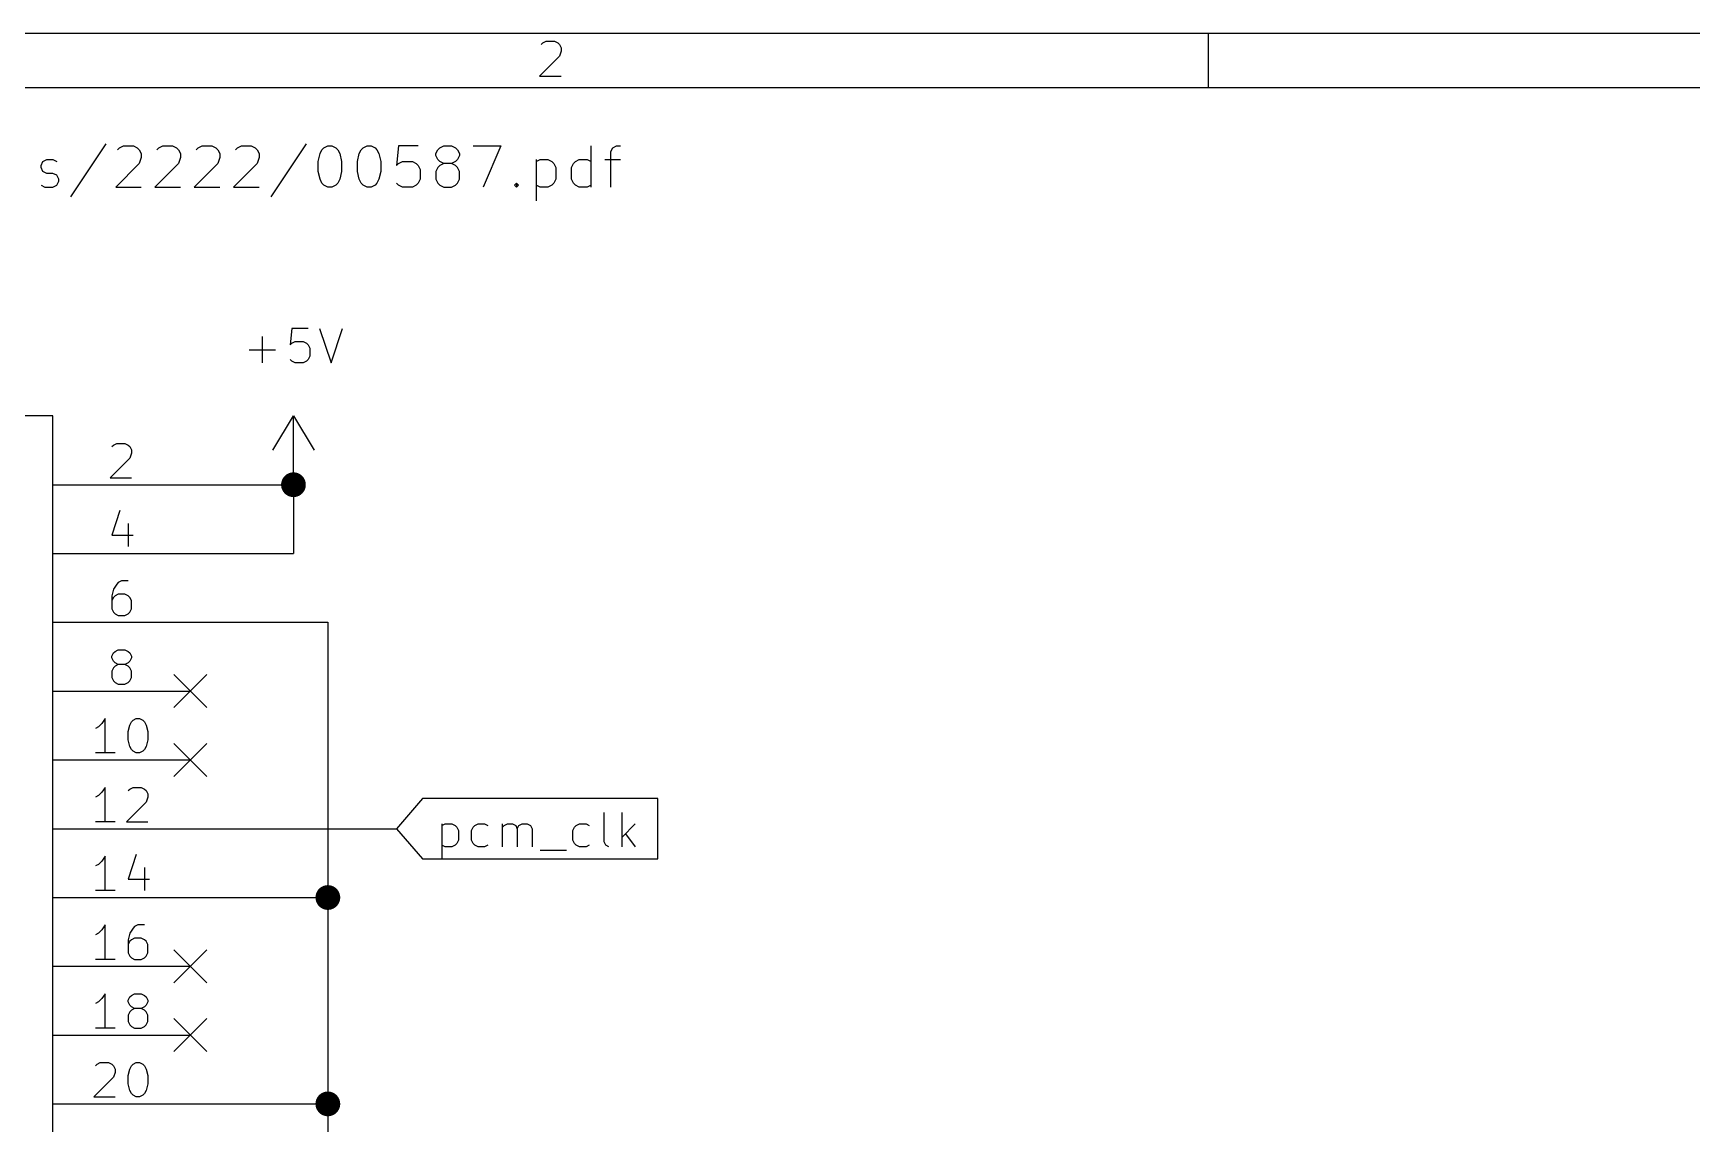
# Model space of a CAD drawing. Extents: x 0.4 to 11.3, y -7.9 to -0.4.
# Drawn here: x 2.621 to 5.034, y -1.979 to -0.394 of the extents above; entities that cross this region are included whole.
import ezdxf

# ---------------------------------------------------------------- set-up
doc = ezdxf.new("R2010")
doc.units = 0
doc.header["$MEASUREMENT"] = 0
for name, color, linetype in [('BLUE2', 5, 'CONTINUOUS'), ('CYAN2', 4, 'CONTINUOUS'), ('GREEN3', 91, 'CONTINUOUS'), ('MAGENTA2', 6, 'CONTINUOUS'), ('RED2', 1, 'CONTINUOUS'), ('RED3', 11, 'CONTINUOUS')]:
    doc.layers.add(name, color=color, linetype=linetype)

msp = doc.modelspace()

# ---------------------------------------------------------------- linework, layer by layer
at = {"layer": 'BLUE2', "linetype": 'CONTINUOUS'}
for p, q in [((2.826, -1.326), (2.874, -1.374)), ((2.874, -1.326), (2.826, -1.374)), ((2.826, -1.426), (2.874, -1.474)), ((2.874, -1.426), (2.826, -1.474)), ((2.826, -1.726), (2.874, -1.774)), ((2.874, -1.726), (2.826, -1.774)), ((2.826, -1.826), (2.874, -1.874)), ((2.874, -1.826), (2.826, -1.874))]:
    msp.add_line(p, q, dxfattribs=at)
at = {"layer": 'CYAN2', "linetype": 'CONTINUOUS'}
for p, q in [((2.9548, -0.8728), (2.9548, -0.8347)), ((2.9548, -0.8728), (2.9548, -0.8347)), ((2.9976, -0.8228), (2.9952, -0.8466)), ((2.9976, -0.8228), (2.9952, -0.8466)), ((2.9952, -0.8466), (2.9976, -0.8442)), ((2.9952, -0.8466), (2.9976, -0.8442)), ((3.0214, -0.8228), (2.9976, -0.8228)), ((3.0214, -0.8228), (2.9976, -0.8228)), ((2.9976, -0.8442), (3.0024, -0.8419)), ((2.9976, -0.8442), (3.0024, -0.8419)), ((3.0024, -0.8419), (3.0143, -0.8419)), ((3.0024, -0.8419), (3.0143, -0.8419)), ((3.0143, -0.8419), (3.019, -0.8442)), ((3.0143, -0.8419), (3.019, -0.8442)), ((3.019, -0.8442), (3.0214, -0.8466)), ((3.019, -0.8442), (3.0214, -0.8466)), ((3.0381, -0.8228), (3.0548, -0.8728)), ((3.0381, -0.8228), (3.0548, -0.8728)), ((3.0548, -0.8728), (3.0714, -0.8228)), ((3.0548, -0.8728), (3.0714, -0.8228)), ((2.9357, -0.8538), (2.9738, -0.8538)), ((2.9357, -0.8538), (2.9738, -0.8538)), ((2.9976, -0.8704), (2.9952, -0.868)), ((2.9976, -0.8704), (2.9952, -0.868)), ((3.0214, -0.868), (3.019, -0.8704)), ((3.0214, -0.868), (3.019, -0.8704)), ((3.0214, -0.8466), (3.0238, -0.8514)), ((3.0214, -0.8466), (3.0238, -0.8514)), ((3.0238, -0.8633), (3.0214, -0.868)), ((3.0238, -0.8633), (3.0214, -0.868)), ((3.0238, -0.8514), (3.0238, -0.8633)), ((3.0238, -0.8514), (3.0238, -0.8633)), ((3.0024, -0.8728), (2.9976, -0.8704)), ((3.0024, -0.8728), (2.9976, -0.8704)), ((3.0143, -0.8728), (3.0024, -0.8728)), ((3.0143, -0.8728), (3.0024, -0.8728)), ((3.019, -0.8704), (3.0143, -0.8728)), ((3.019, -0.8704), (3.0143, -0.8728))]:
    msp.add_line(p, q, dxfattribs=at)
at = {"layer": 'GREEN3', "linetype": 'CONTINUOUS'}
for p, q in [((2.85, -1.05), (3, -1.05)), ((3, -1.05), (3, -1.15)), ((2.85, -1.15), (3, -1.15)), ((2.85, -1.25), (3.05, -1.25)), ((3.05, -1.25), (3.05, -1.65)), ((2.85, -1.55), (3.15, -1.55)), ((2.85, -1.65), (3.05, -1.65)), ((3.05, -1.65), (3.05, -1.95)), ((2.85, -1.95), (3.05, -1.95)), ((3.05, -1.95), (3.05, -2.45))]:
    msp.add_line(p, q, dxfattribs=at)
at = {"layer": 'GREEN3', "const_width": 0.018}
for points in [[(2.991, -1.05, 1), (3.009, -1.05, 1)], [(3.041, -1.65, 1), (3.059, -1.65, 1)], [(3.041, -1.95, 1), (3.059, -1.95, 1)]]:
    msp.add_lwpolyline(points, format="xyb", close=True, dxfattribs=at)
at = {"layer": 'MAGENTA2', "linetype": 'CONTINUOUS'}
for p, q in [((2.7272, -0.5545), (2.6757, -0.6316)), ((2.7272, -0.5545), (2.6757, -0.6316)), ((3.0186, -0.5545), (2.9672, -0.6316)), ((3.0186, -0.5545), (2.9672, -0.6316)), ((2.6357, -0.5802), (2.6415, -0.5774)), ((2.6357, -0.5802), (2.6415, -0.5774)), ((2.6415, -0.5774), (2.65, -0.5774)), ((2.6415, -0.5774), (2.65, -0.5774)), ((2.65, -0.5774), (2.6557, -0.5802)), ((2.65, -0.5774), (2.6557, -0.5802)), ((2.7443, -0.5631), (2.7472, -0.5602)), ((2.7443, -0.5631), (2.7472, -0.5602)), ((2.7472, -0.5602), (2.7529, -0.5574)), ((2.7472, -0.5602), (2.7529, -0.5574)), ((2.7529, -0.5574), (2.7672, -0.5574)), ((2.7529, -0.5574), (2.7672, -0.5574)), ((2.7672, -0.5574), (2.7729, -0.5602)), ((2.7672, -0.5574), (2.7729, -0.5602)), ((2.7729, -0.5602), (2.7757, -0.5631)), ((2.7729, -0.5602), (2.7757, -0.5631)), ((2.7757, -0.5631), (2.7786, -0.5688)), ((2.7757, -0.5631), (2.7786, -0.5688)), ((2.7786, -0.5745), (2.7757, -0.5831)), ((2.7786, -0.5745), (2.7757, -0.5831)), ((2.7786, -0.5688), (2.7786, -0.5745)), ((2.7786, -0.5688), (2.7786, -0.5745)), ((2.8014, -0.5631), (2.8043, -0.5602)), ((2.8014, -0.5631), (2.8043, -0.5602)), ((2.8043, -0.5602), (2.81, -0.5574)), ((2.8043, -0.5602), (2.81, -0.5574)), ((2.81, -0.5574), (2.8243, -0.5574)), ((2.81, -0.5574), (2.8243, -0.5574)), ((2.8243, -0.5574), (2.83, -0.5602)), ((2.8243, -0.5574), (2.83, -0.5602)), ((2.83, -0.5602), (2.8329, -0.5631)), ((2.83, -0.5602), (2.8329, -0.5631)), ((2.8329, -0.5631), (2.8357, -0.5688)), ((2.8329, -0.5631), (2.8357, -0.5688)), ((2.8357, -0.5745), (2.8329, -0.5831)), ((2.8357, -0.5745), (2.8329, -0.5831)), ((2.8357, -0.5688), (2.8357, -0.5745)), ((2.8357, -0.5688), (2.8357, -0.5745)), ((2.8586, -0.5631), (2.8614, -0.5602)), ((2.8586, -0.5631), (2.8614, -0.5602)), ((2.8614, -0.5602), (2.8672, -0.5574)), ((2.8614, -0.5602), (2.8672, -0.5574)), ((2.8672, -0.5574), (2.8814, -0.5574)), ((2.8672, -0.5574), (2.8814, -0.5574)), ((2.8814, -0.5574), (2.8872, -0.5602)), ((2.8814, -0.5574), (2.8872, -0.5602)), ((2.8872, -0.5602), (2.89, -0.5631)), ((2.8872, -0.5602), (2.89, -0.5631)), ((2.89, -0.5631), (2.8929, -0.5688)), ((2.89, -0.5631), (2.8929, -0.5688)), ((2.8929, -0.5745), (2.89, -0.5831)), ((2.8929, -0.5745), (2.89, -0.5831)), ((2.8929, -0.5688), (2.8929, -0.5745)), ((2.8929, -0.5688), (2.8929, -0.5745)), ((2.9157, -0.5631), (2.9186, -0.5602)), ((2.9157, -0.5631), (2.9186, -0.5602)), ((2.9186, -0.5602), (2.9243, -0.5574)), ((2.9186, -0.5602), (2.9243, -0.5574)), ((2.9243, -0.5574), (2.9386, -0.5574)), ((2.9243, -0.5574), (2.9386, -0.5574)), ((2.9386, -0.5574), (2.9443, -0.5602)), ((2.9386, -0.5574), (2.9443, -0.5602)), ((2.9443, -0.5602), (2.9472, -0.5631)), ((2.9443, -0.5602), (2.9472, -0.5631)), ((2.9472, -0.5631), (2.95, -0.5688)), ((2.9472, -0.5631), (2.95, -0.5688)), ((2.95, -0.5745), (2.9472, -0.5831)), ((2.95, -0.5745), (2.9472, -0.5831)), ((2.95, -0.5688), (2.95, -0.5745)), ((2.95, -0.5688), (2.95, -0.5745)), ((3.0357, -0.5802), (3.0386, -0.5688)), ((3.0357, -0.5802), (3.0386, -0.5688)), ((3.0386, -0.5688), (3.0414, -0.5631)), ((3.0386, -0.5688), (3.0414, -0.5631)), ((3.0414, -0.5631), (3.0443, -0.5602)), ((3.0414, -0.5631), (3.0443, -0.5602)), ((3.0443, -0.5602), (3.05, -0.5574)), ((3.0443, -0.5602), (3.05, -0.5574)), ((3.05, -0.5574), (3.0557, -0.5574)), ((3.05, -0.5574), (3.0557, -0.5574)), ((3.0557, -0.5574), (3.0614, -0.5602)), ((3.0557, -0.5574), (3.0614, -0.5602)), ((3.0614, -0.5602), (3.0643, -0.5631)), ((3.0614, -0.5602), (3.0643, -0.5631)), ((3.0643, -0.5631), (3.0672, -0.5688)), ((3.0643, -0.5631), (3.0672, -0.5688)), ((3.0672, -0.5688), (3.07, -0.5802)), ((3.0672, -0.5688), (3.07, -0.5802)), ((3.0929, -0.5802), (3.0957, -0.5688)), ((3.0929, -0.5802), (3.0957, -0.5688)), ((3.0957, -0.5688), (3.0986, -0.5631)), ((3.0957, -0.5688), (3.0986, -0.5631)), ((3.0986, -0.5631), (3.1014, -0.5602)), ((3.0986, -0.5631), (3.1014, -0.5602)), ((3.1014, -0.5602), (3.1072, -0.5574)), ((3.1014, -0.5602), (3.1072, -0.5574)), ((3.1072, -0.5574), (3.1129, -0.5574)), ((3.1072, -0.5574), (3.1129, -0.5574)), ((3.1129, -0.5574), (3.1186, -0.5602)), ((3.1129, -0.5574), (3.1186, -0.5602)), ((3.1186, -0.5602), (3.1214, -0.5631)), ((3.1186, -0.5602), (3.1214, -0.5631)), ((3.1214, -0.5631), (3.1243, -0.5688)), ((3.1214, -0.5631), (3.1243, -0.5688)), ((3.1243, -0.5688), (3.1272, -0.5802)), ((3.1243, -0.5688), (3.1272, -0.5802)), ((3.1529, -0.5574), (3.15, -0.5859)), ((3.1529, -0.5574), (3.15, -0.5859)), ((3.1814, -0.5574), (3.1529, -0.5574)), ((3.1814, -0.5574), (3.1529, -0.5574)), ((3.2072, -0.5688), (3.21, -0.5631)), ((3.2072, -0.5688), (3.21, -0.5631)), ((3.2072, -0.5716), (3.2072, -0.5688)), ((3.2072, -0.5716), (3.2072, -0.5688)), ((3.21, -0.5774), (3.2072, -0.5716)), ((3.21, -0.5774), (3.2072, -0.5716)), ((3.21, -0.5631), (3.2129, -0.5602)), ((3.21, -0.5631), (3.2129, -0.5602)), ((3.2129, -0.5802), (3.21, -0.5774)), ((3.2129, -0.5802), (3.21, -0.5774)), ((3.2129, -0.5602), (3.2186, -0.5574)), ((3.2129, -0.5602), (3.2186, -0.5574)), ((3.2186, -0.5574), (3.23, -0.5574)), ((3.2186, -0.5574), (3.23, -0.5574)), ((3.23, -0.5574), (3.2357, -0.5602)), ((3.23, -0.5574), (3.2357, -0.5602)), ((3.2357, -0.5602), (3.2386, -0.5631)), ((3.2357, -0.5602), (3.2386, -0.5631)), ((3.2386, -0.5774), (3.2357, -0.5802)), ((3.2386, -0.5774), (3.2357, -0.5802)), ((3.2386, -0.5631), (3.2414, -0.5688)), ((3.2386, -0.5631), (3.2414, -0.5688)), ((3.2414, -0.5716), (3.2386, -0.5774)), ((3.2414, -0.5716), (3.2386, -0.5774)), ((3.2414, -0.5688), (3.2414, -0.5716)), ((3.2414, -0.5688), (3.2414, -0.5716)), ((3.2614, -0.5574), (3.3014, -0.5574)), ((3.2614, -0.5574), (3.3014, -0.5574)), ((3.3014, -0.5574), (3.2757, -0.6174)), ((3.3014, -0.5574), (3.2757, -0.6174)), ((3.3529, -0.5774), (3.3529, -0.6374)), ((3.3529, -0.5802), (3.3586, -0.5774)), ((3.3529, -0.5774), (3.3529, -0.6374)), ((3.3529, -0.5802), (3.3586, -0.5774)), ((3.3586, -0.5774), (3.37, -0.5774)), ((3.3586, -0.5774), (3.37, -0.5774)), ((3.37, -0.5774), (3.3757, -0.5802)), ((3.37, -0.5774), (3.3757, -0.5802)), ((3.41, -0.5802), (3.4157, -0.5774)), ((3.41, -0.5802), (3.4157, -0.5774)), ((3.4157, -0.5774), (3.4272, -0.5774)), ((3.4157, -0.5774), (3.4272, -0.5774)), ((3.4272, -0.5774), (3.4329, -0.5802)), ((3.4272, -0.5774), (3.4329, -0.5802)), ((3.4329, -0.6174), (3.4329, -0.5574)), ((3.4329, -0.6174), (3.4329, -0.5574)), ((3.4529, -0.5774), (3.4757, -0.5774)), ((3.4529, -0.5774), (3.4757, -0.5774)), ((3.4614, -0.5659), (3.4643, -0.5602)), ((3.4614, -0.5659), (3.4643, -0.5602)), ((3.4614, -0.6174), (3.4614, -0.5659)), ((3.4614, -0.6174), (3.4614, -0.5659)), ((3.4643, -0.5602), (3.47, -0.5574)), ((3.4643, -0.5602), (3.47, -0.5574)), ((3.47, -0.5574), (3.4757, -0.5574)), ((3.47, -0.5574), (3.4757, -0.5574)), ((2.6329, -0.5859), (2.6357, -0.5802)), ((2.6329, -0.5859), (2.6357, -0.5802)), ((2.6329, -0.5888), (2.6329, -0.5859)), ((2.6329, -0.5888), (2.6329, -0.5859)), ((2.6357, -0.5945), (2.6329, -0.5888)), ((2.6357, -0.5945), (2.6329, -0.5888)), ((2.6415, -0.5974), (2.6357, -0.5945)), ((2.6415, -0.5974), (2.6357, -0.5945)), ((2.65, -0.5974), (2.6415, -0.5974)), ((2.65, -0.5974), (2.6415, -0.5974)), ((2.6557, -0.6002), (2.65, -0.5974)), ((2.6557, -0.6002), (2.65, -0.5974)), ((2.6586, -0.6059), (2.6557, -0.6002)), ((2.6586, -0.6059), (2.6557, -0.6002)), ((2.7757, -0.5831), (2.7415, -0.6174)), ((2.7757, -0.5831), (2.7415, -0.6174)), ((2.8329, -0.5831), (2.7986, -0.6174)), ((2.8329, -0.5831), (2.7986, -0.6174)), ((2.89, -0.5831), (2.8557, -0.6174)), ((2.89, -0.5831), (2.8557, -0.6174)), ((2.9472, -0.5831), (2.9129, -0.6174)), ((2.9472, -0.5831), (2.9129, -0.6174)), ((3.0357, -0.5945), (3.0357, -0.5802)), ((3.0357, -0.5945), (3.0357, -0.5802)), ((3.0386, -0.6059), (3.0357, -0.5945)), ((3.0386, -0.6059), (3.0357, -0.5945)), ((3.07, -0.5945), (3.0672, -0.6059)), ((3.07, -0.5945), (3.0672, -0.6059)), ((3.07, -0.5802), (3.07, -0.5945)), ((3.07, -0.5802), (3.07, -0.5945)), ((3.0929, -0.5945), (3.0929, -0.5802)), ((3.0929, -0.5945), (3.0929, -0.5802)), ((3.0957, -0.6059), (3.0929, -0.5945)), ((3.0957, -0.6059), (3.0929, -0.5945)), ((3.1272, -0.5945), (3.1243, -0.6059)), ((3.1272, -0.5945), (3.1243, -0.6059)), ((3.1272, -0.5802), (3.1272, -0.5945)), ((3.1272, -0.5802), (3.1272, -0.5945)), ((3.15, -0.5859), (3.1529, -0.5831)), ((3.15, -0.5859), (3.1529, -0.5831)), ((3.1529, -0.5831), (3.1586, -0.5802)), ((3.1529, -0.5831), (3.1586, -0.5802)), ((3.1586, -0.5802), (3.1729, -0.5802)), ((3.1586, -0.5802), (3.1729, -0.5802)), ((3.1729, -0.5802), (3.1786, -0.5831)), ((3.1729, -0.5802), (3.1786, -0.5831)), ((3.1786, -0.5831), (3.1814, -0.5859)), ((3.1786, -0.5831), (3.1814, -0.5859)), ((3.1814, -0.5859), (3.1843, -0.5916)), ((3.1814, -0.5859), (3.1843, -0.5916)), ((3.1843, -0.5916), (3.1843, -0.6059)), ((3.1843, -0.5916), (3.1843, -0.6059)), ((3.21, -0.5888), (3.2072, -0.5945)), ((3.21, -0.5888), (3.2072, -0.5945)), ((3.2072, -0.5945), (3.2072, -0.6059)), ((3.2072, -0.5945), (3.2072, -0.6059)), ((3.2129, -0.5859), (3.21, -0.5888)), ((3.2129, -0.5859), (3.21, -0.5888)), ((3.2186, -0.5831), (3.2129, -0.5802)), ((3.2186, -0.5831), (3.2129, -0.5802)), ((3.2186, -0.5831), (3.2129, -0.5859)), ((3.2186, -0.5831), (3.2129, -0.5859)), ((3.23, -0.5831), (3.2186, -0.5831)), ((3.23, -0.5831), (3.2186, -0.5831)), ((3.2357, -0.5802), (3.23, -0.5831)), ((3.2357, -0.5802), (3.23, -0.5831)), ((3.2357, -0.5859), (3.23, -0.5831)), ((3.2357, -0.5859), (3.23, -0.5831)), ((3.2386, -0.5888), (3.2357, -0.5859)), ((3.2386, -0.5888), (3.2357, -0.5859)), ((3.2414, -0.5945), (3.2386, -0.5888)), ((3.2414, -0.5945), (3.2386, -0.5888)), ((3.2414, -0.6059), (3.2414, -0.5945)), ((3.2414, -0.6059), (3.2414, -0.5945)), ((3.3757, -0.5802), (3.3786, -0.5831)), ((3.3757, -0.5802), (3.3786, -0.5831)), ((3.3786, -0.5831), (3.3814, -0.5888)), ((3.3786, -0.5831), (3.3814, -0.5888)), ((3.3814, -0.5888), (3.3814, -0.6059)), ((3.3814, -0.5888), (3.3814, -0.6059)), ((3.4043, -0.5888), (3.4072, -0.5831)), ((3.4043, -0.5888), (3.4072, -0.5831)), ((3.4043, -0.6059), (3.4043, -0.5888)), ((3.4043, -0.6059), (3.4043, -0.5888)), ((3.4072, -0.5831), (3.41, -0.5802)), ((3.4072, -0.5831), (3.41, -0.5802)), ((2.6329, -0.6145), (2.6386, -0.6174)), ((2.6329, -0.6145), (2.6386, -0.6174)), ((2.6386, -0.6174), (2.65, -0.6174)), ((2.6386, -0.6174), (2.65, -0.6174)), ((2.65, -0.6174), (2.6557, -0.6145)), ((2.65, -0.6174), (2.6557, -0.6145)), ((2.6557, -0.6145), (2.6586, -0.6088)), ((2.6557, -0.6145), (2.6586, -0.6088)), ((2.6586, -0.6088), (2.6586, -0.6059)), ((2.6586, -0.6088), (2.6586, -0.6059)), ((2.7415, -0.6174), (2.7786, -0.6174)), ((2.7415, -0.6174), (2.7786, -0.6174)), ((2.7986, -0.6174), (2.8357, -0.6174)), ((2.7986, -0.6174), (2.8357, -0.6174)), ((2.8557, -0.6174), (2.8929, -0.6174)), ((2.8557, -0.6174), (2.8929, -0.6174)), ((2.9129, -0.6174), (2.95, -0.6174)), ((2.9129, -0.6174), (2.95, -0.6174)), ((3.0414, -0.6116), (3.0386, -0.6059)), ((3.0414, -0.6116), (3.0386, -0.6059)), ((3.0443, -0.6145), (3.0414, -0.6116)), ((3.0443, -0.6145), (3.0414, -0.6116)), ((3.05, -0.6174), (3.0443, -0.6145)), ((3.05, -0.6174), (3.0443, -0.6145)), ((3.0557, -0.6174), (3.05, -0.6174)), ((3.0557, -0.6174), (3.05, -0.6174)), ((3.0614, -0.6145), (3.0557, -0.6174)), ((3.0614, -0.6145), (3.0557, -0.6174)), ((3.0643, -0.6116), (3.0614, -0.6145)), ((3.0643, -0.6116), (3.0614, -0.6145)), ((3.0672, -0.6059), (3.0643, -0.6116)), ((3.0672, -0.6059), (3.0643, -0.6116)), ((3.0986, -0.6116), (3.0957, -0.6059)), ((3.0986, -0.6116), (3.0957, -0.6059)), ((3.1014, -0.6145), (3.0986, -0.6116)), ((3.1014, -0.6145), (3.0986, -0.6116)), ((3.1072, -0.6174), (3.1014, -0.6145)), ((3.1072, -0.6174), (3.1014, -0.6145)), ((3.1129, -0.6174), (3.1072, -0.6174)), ((3.1129, -0.6174), (3.1072, -0.6174)), ((3.1186, -0.6145), (3.1129, -0.6174)), ((3.1186, -0.6145), (3.1129, -0.6174)), ((3.1214, -0.6116), (3.1186, -0.6145)), ((3.1214, -0.6116), (3.1186, -0.6145)), ((3.1243, -0.6059), (3.1214, -0.6116)), ((3.1243, -0.6059), (3.1214, -0.6116)), ((3.1529, -0.6145), (3.15, -0.6116)), ((3.1529, -0.6145), (3.15, -0.6116)), ((3.1586, -0.6174), (3.1529, -0.6145)), ((3.1586, -0.6174), (3.1529, -0.6145)), ((3.1729, -0.6174), (3.1586, -0.6174)), ((3.1729, -0.6174), (3.1586, -0.6174)), ((3.1786, -0.6145), (3.1729, -0.6174)), ((3.1786, -0.6145), (3.1729, -0.6174)), ((3.1814, -0.6116), (3.1786, -0.6145)), ((3.1814, -0.6116), (3.1786, -0.6145)), ((3.1843, -0.6059), (3.1814, -0.6116)), ((3.1843, -0.6059), (3.1814, -0.6116)), ((3.2072, -0.6059), (3.21, -0.6116)), ((3.2072, -0.6059), (3.21, -0.6116)), ((3.21, -0.6116), (3.2129, -0.6145)), ((3.21, -0.6116), (3.2129, -0.6145)), ((3.2129, -0.6145), (3.2186, -0.6174)), ((3.2129, -0.6145), (3.2186, -0.6174)), ((3.2186, -0.6174), (3.23, -0.6174)), ((3.2186, -0.6174), (3.23, -0.6174)), ((3.23, -0.6174), (3.2357, -0.6145)), ((3.23, -0.6174), (3.2357, -0.6145)), ((3.2357, -0.6145), (3.2386, -0.6116)), ((3.2357, -0.6145), (3.2386, -0.6116)), ((3.2386, -0.6116), (3.2414, -0.6059)), ((3.2386, -0.6116), (3.2414, -0.6059)), ((3.3214, -0.6145), (3.3243, -0.6116)), ((3.3214, -0.6145), (3.3243, -0.6116)), ((3.3243, -0.6174), (3.3214, -0.6145)), ((3.3243, -0.6174), (3.3214, -0.6145)), ((3.3243, -0.6116), (3.3272, -0.6145)), ((3.3243, -0.6116), (3.3243, -0.6174)), ((3.3243, -0.6116), (3.3272, -0.6145)), ((3.3243, -0.6116), (3.3243, -0.6174)), ((3.3272, -0.6145), (3.3243, -0.6174)), ((3.3272, -0.6145), (3.3243, -0.6174)), ((3.3586, -0.6174), (3.3529, -0.6145)), ((3.3586, -0.6174), (3.3529, -0.6145)), ((3.37, -0.6174), (3.3586, -0.6174)), ((3.37, -0.6174), (3.3586, -0.6174)), ((3.3757, -0.6145), (3.37, -0.6174)), ((3.3757, -0.6145), (3.37, -0.6174)), ((3.3786, -0.6116), (3.3757, -0.6145)), ((3.3786, -0.6116), (3.3757, -0.6145)), ((3.3814, -0.6059), (3.3786, -0.6116)), ((3.3814, -0.6059), (3.3786, -0.6116)), ((3.4072, -0.6116), (3.4043, -0.6059)), ((3.4072, -0.6116), (3.4043, -0.6059)), ((3.41, -0.6145), (3.4072, -0.6116)), ((3.41, -0.6145), (3.4072, -0.6116)), ((3.4157, -0.6174), (3.41, -0.6145)), ((3.4157, -0.6174), (3.41, -0.6145)), ((3.4272, -0.6174), (3.4157, -0.6174)), ((3.4272, -0.6174), (3.4157, -0.6174)), ((3.4329, -0.6145), (3.4272, -0.6174)), ((3.4329, -0.6145), (3.4272, -0.6174))]:
    msp.add_line(p, q, dxfattribs=at)
at = {"layer": 'RED2', "linetype": 'CONTINUOUS'}
for p, q in [((0.3937, -0.3937), (11.2993, -0.3937)), ((3.3601, -0.4101), (3.3625, -0.4077)), ((3.3625, -0.4077), (3.3674, -0.4053)), ((3.3674, -0.4053), (3.3796, -0.4053)), ((3.3796, -0.4053), (3.3845, -0.4077)), ((3.3845, -0.4077), (3.3869, -0.4101)), ((4.3307, -0.4724), (4.3307, -0.3937)), ((3.3869, -0.4272), (3.3576, -0.4564)), ((3.3869, -0.4101), (3.3893, -0.415)), ((3.3893, -0.4199), (3.3869, -0.4272)), ((3.3893, -0.415), (3.3893, -0.4199)), ((3.3576, -0.4564), (3.3893, -0.4564)), ((0.4724, -0.4724), (11.2206, -0.4724)), ((2.65, -0.95), (1.15, -0.95)), ((2.65, -3.05), (2.65, -0.95)), ((2.97, -1), (3, -0.95)), ((3, -0.95), (3.03, -1)), ((3, -1.05), (3, -0.95)), ((2.65, -1.05), (2.85, -1.05)), ((2.65, -1.05), (2.85, -1.05)), ((2.65, -1.15), (2.85, -1.15)), ((2.65, -1.15), (2.85, -1.15)), ((2.65, -1.25), (2.85, -1.25)), ((2.65, -1.25), (2.85, -1.25)), ((2.65, -1.35), (2.85, -1.35)), ((2.65, -1.35), (2.85, -1.35)), ((2.65, -1.45), (2.85, -1.45)), ((2.65, -1.45), (2.85, -1.45)), ((3.1875, -1.5062), (3.15, -1.55)), ((3.5299, -1.5062), (3.1875, -1.5062)), ((3.5299, -1.55), (3.5299, -1.5062)), ((3.216, -1.543), (3.216, -1.593)), ((3.216, -1.5454), (3.2208, -1.543)), ((3.2208, -1.543), (3.2303, -1.543)), ((3.2303, -1.543), (3.2351, -1.5454)), ((3.2636, -1.5454), (3.2684, -1.543)), ((3.2684, -1.543), (3.2779, -1.543)), ((3.2779, -1.543), (3.2827, -1.5454)), ((3.3041, -1.5764), (3.3041, -1.543)), ((3.3065, -1.5454), (3.3113, -1.543)), ((3.3113, -1.543), (3.3184, -1.543)), ((3.3184, -1.543), (3.3232, -1.5454)), ((3.3279, -1.5454), (3.3327, -1.543)), ((3.3327, -1.543), (3.3398, -1.543)), ((3.3398, -1.543), (3.3446, -1.5454)), ((3.4112, -1.5454), (3.416, -1.543)), ((3.416, -1.543), (3.4255, -1.543)), ((3.4255, -1.543), (3.4303, -1.5454)), ((3.4517, -1.5692), (3.4517, -1.5264)), ((3.4779, -1.5764), (3.4779, -1.5264)), ((3.497, -1.543), (3.4779, -1.5621)), ((2.65, -1.55), (2.85, -1.55)), ((2.65, -1.55), (2.85, -1.55)), ((3.15, -1.55), (3.1875, -1.5938)), ((3.2351, -1.5454), (3.2374, -1.5478)), ((3.2374, -1.5478), (3.2398, -1.5526)), ((3.2398, -1.5669), (3.2374, -1.5716)), ((3.2398, -1.5526), (3.2398, -1.5669)), ((3.2589, -1.5526), (3.2612, -1.5478)), ((3.2589, -1.5669), (3.2589, -1.5526)), ((3.2612, -1.5716), (3.2589, -1.5669)), ((3.2612, -1.5478), (3.2636, -1.5454)), ((3.3041, -1.5478), (3.3065, -1.5454)), ((3.3232, -1.5454), (3.3255, -1.5502)), ((3.3255, -1.5502), (3.3279, -1.5454)), ((3.3255, -1.5502), (3.3255, -1.5764)), ((3.3446, -1.5454), (3.347, -1.5502)), ((3.347, -1.5502), (3.347, -1.5764)), ((3.4065, -1.5526), (3.4089, -1.5478)), ((3.4065, -1.5669), (3.4065, -1.5526)), ((3.4089, -1.5716), (3.4065, -1.5669)), ((3.4089, -1.5478), (3.4112, -1.5454)), ((3.4827, -1.5573), (3.497, -1.5764)), ((3.5299, -1.5938), (3.5299, -1.55)), ((3.2208, -1.5764), (3.216, -1.574)), ((3.2303, -1.5764), (3.2208, -1.5764)), ((3.2351, -1.574), (3.2303, -1.5764)), ((3.2374, -1.5716), (3.2351, -1.574)), ((3.2636, -1.574), (3.2612, -1.5716)), ((3.2684, -1.5764), (3.2636, -1.574)), ((3.2779, -1.5764), (3.2684, -1.5764)), ((3.2827, -1.574), (3.2779, -1.5764)), ((3.3589, -1.5811), (3.397, -1.5811)), ((3.4112, -1.574), (3.4089, -1.5716)), ((3.416, -1.5764), (3.4112, -1.574)), ((3.4255, -1.5764), (3.416, -1.5764)), ((3.4303, -1.574), (3.4255, -1.5764)), ((3.4541, -1.574), (3.4517, -1.5692)), ((3.4589, -1.5764), (3.4541, -1.574)), ((3.1875, -1.5938), (3.5299, -1.5938)), ((2.65, -1.65), (2.85, -1.65)), ((2.65, -1.65), (2.85, -1.65)), ((2.65, -1.75), (2.85, -1.75)), ((2.65, -1.75), (2.85, -1.75)), ((2.65, -1.85), (2.85, -1.85)), ((2.65, -1.85), (2.85, -1.85)), ((2.65, -1.95), (2.85, -1.95)), ((2.65, -1.95), (2.85, -1.95))]:
    msp.add_line(p, q, dxfattribs=at)
at = {"layer": 'RED3', "linetype": 'CONTINUOUS'}
for p, q in [((2.7619, -1.0113), (2.7333, -1.0399)), ((2.7619, -1.0113), (2.7333, -1.0399)), ((2.7357, -0.9946), (2.7381, -0.9923)), ((2.7357, -0.9946), (2.7381, -0.9923)), ((2.7381, -0.9923), (2.7429, -0.9899)), ((2.7381, -0.9923), (2.7429, -0.9899)), ((2.7429, -0.9899), (2.7548, -0.9899)), ((2.7429, -0.9899), (2.7548, -0.9899)), ((2.7548, -0.9899), (2.7595, -0.9923)), ((2.7548, -0.9899), (2.7595, -0.9923)), ((2.7595, -0.9923), (2.7619, -0.9946)), ((2.7595, -0.9923), (2.7619, -0.9946)), ((2.7619, -0.9946), (2.7643, -0.9994)), ((2.7619, -0.9946), (2.7643, -0.9994)), ((2.7643, -1.0042), (2.7619, -1.0113)), ((2.7643, -1.0042), (2.7619, -1.0113)), ((2.7643, -0.9994), (2.7643, -1.0042)), ((2.7643, -0.9994), (2.7643, -1.0042)), ((2.7333, -1.0399), (2.7643, -1.0399)), ((2.7333, -1.0399), (2.7643, -1.0399)), ((2.7476, -1.0875), (2.7357, -1.1232)), ((2.7476, -1.0875), (2.7357, -1.1232)), ((2.7595, -1.1065), (2.7595, -1.1399)), ((2.7595, -1.1065), (2.7595, -1.1399)), ((2.7357, -1.1232), (2.7667, -1.1232)), ((2.7357, -1.1232), (2.7667, -1.1232)), ((2.7381, -1.2018), (2.7357, -1.2113)), ((2.7381, -1.2018), (2.7357, -1.2113)), ((2.7429, -1.1946), (2.7381, -1.2018)), ((2.7429, -1.1946), (2.7381, -1.2018)), ((2.7452, -1.1923), (2.7429, -1.1946)), ((2.7452, -1.1923), (2.7429, -1.1946)), ((2.75, -1.1899), (2.7452, -1.1923)), ((2.75, -1.1899), (2.7452, -1.1923)), ((2.7595, -1.1899), (2.75, -1.1899)), ((2.7595, -1.1899), (2.75, -1.1899)), ((2.7357, -1.2113), (2.7357, -1.2304)), ((2.7357, -1.2113), (2.7357, -1.2304)), ((2.7381, -1.2137), (2.7357, -1.2184)), ((2.7381, -1.2137), (2.7357, -1.2184)), ((2.7405, -1.2113), (2.7381, -1.2137)), ((2.7405, -1.2113), (2.7381, -1.2137)), ((2.7452, -1.2089), (2.7405, -1.2113)), ((2.7452, -1.2089), (2.7405, -1.2113)), ((2.7548, -1.2089), (2.7452, -1.2089)), ((2.7548, -1.2089), (2.7452, -1.2089)), ((2.7595, -1.2113), (2.7548, -1.2089)), ((2.7595, -1.2113), (2.7548, -1.2089)), ((2.7619, -1.2137), (2.7595, -1.2113)), ((2.7619, -1.2137), (2.7595, -1.2113)), ((2.7643, -1.2184), (2.7619, -1.2137)), ((2.7643, -1.2184), (2.7619, -1.2137)), ((2.7643, -1.2304), (2.7643, -1.2184)), ((2.7643, -1.2304), (2.7643, -1.2184)), ((2.7357, -1.2304), (2.7381, -1.2351)), ((2.7357, -1.2304), (2.7381, -1.2351)), ((2.7381, -1.2351), (2.7405, -1.2375)), ((2.7381, -1.2351), (2.7405, -1.2375)), ((2.7405, -1.2375), (2.7452, -1.2399)), ((2.7405, -1.2375), (2.7452, -1.2399)), ((2.7452, -1.2399), (2.7548, -1.2399)), ((2.7452, -1.2399), (2.7548, -1.2399)), ((2.7548, -1.2399), (2.7595, -1.2375)), ((2.7548, -1.2399), (2.7595, -1.2375)), ((2.7595, -1.2375), (2.7619, -1.2351)), ((2.7595, -1.2375), (2.7619, -1.2351)), ((2.7619, -1.2351), (2.7643, -1.2304)), ((2.7619, -1.2351), (2.7643, -1.2304)), ((2.7357, -1.2994), (2.7381, -1.2946)), ((2.7357, -1.2994), (2.7381, -1.2946)), ((2.7357, -1.3018), (2.7357, -1.2994)), ((2.7357, -1.3018), (2.7357, -1.2994)), ((2.7381, -1.3065), (2.7357, -1.3018)), ((2.7381, -1.3065), (2.7357, -1.3018)), ((2.7381, -1.2946), (2.7405, -1.2923)), ((2.7381, -1.2946), (2.7405, -1.2923)), ((2.7405, -1.2923), (2.7452, -1.2899)), ((2.7405, -1.2923), (2.7452, -1.2899)), ((2.7452, -1.2899), (2.7548, -1.2899)), ((2.7452, -1.2899), (2.7548, -1.2899)), ((2.7548, -1.2899), (2.7595, -1.2923)), ((2.7548, -1.2899), (2.7595, -1.2923)), ((2.7595, -1.2923), (2.7619, -1.2946)), ((2.7595, -1.2923), (2.7619, -1.2946)), ((2.7619, -1.2946), (2.7643, -1.2994)), ((2.7619, -1.2946), (2.7643, -1.2994)), ((2.7643, -1.3018), (2.7619, -1.3065)), ((2.7643, -1.3018), (2.7619, -1.3065)), ((2.7643, -1.2994), (2.7643, -1.3018)), ((2.7643, -1.2994), (2.7643, -1.3018)), ((2.7381, -1.3161), (2.7357, -1.3208)), ((2.7381, -1.3161), (2.7357, -1.3208)), ((2.7357, -1.3208), (2.7357, -1.3304)), ((2.7357, -1.3208), (2.7357, -1.3304)), ((2.7405, -1.3089), (2.7381, -1.3065)), ((2.7405, -1.3089), (2.7381, -1.3065)), ((2.7405, -1.3137), (2.7381, -1.3161)), ((2.7405, -1.3137), (2.7381, -1.3161)), ((2.7452, -1.3113), (2.7405, -1.3089)), ((2.7452, -1.3113), (2.7405, -1.3089)), ((2.7452, -1.3113), (2.7405, -1.3137)), ((2.7452, -1.3113), (2.7405, -1.3137)), ((2.7548, -1.3113), (2.7452, -1.3113)), ((2.7548, -1.3113), (2.7452, -1.3113)), ((2.7595, -1.3089), (2.7548, -1.3113)), ((2.7595, -1.3089), (2.7548, -1.3113)), ((2.7595, -1.3137), (2.7548, -1.3113)), ((2.7595, -1.3137), (2.7548, -1.3113)), ((2.7619, -1.3065), (2.7595, -1.3089)), ((2.7619, -1.3065), (2.7595, -1.3089)), ((2.7619, -1.3161), (2.7595, -1.3137)), ((2.7619, -1.3161), (2.7595, -1.3137)), ((2.7643, -1.3208), (2.7619, -1.3161)), ((2.7643, -1.3208), (2.7619, -1.3161)), ((2.7643, -1.3304), (2.7643, -1.3208)), ((2.7643, -1.3304), (2.7643, -1.3208)), ((2.7357, -1.3304), (2.7381, -1.3351)), ((2.7357, -1.3304), (2.7381, -1.3351)), ((2.7381, -1.3351), (2.7405, -1.3375)), ((2.7381, -1.3351), (2.7405, -1.3375)), ((2.7405, -1.3375), (2.7452, -1.3399)), ((2.7405, -1.3375), (2.7452, -1.3399)), ((2.7452, -1.3399), (2.7548, -1.3399)), ((2.7452, -1.3399), (2.7548, -1.3399)), ((2.7548, -1.3399), (2.7595, -1.3375)), ((2.7548, -1.3399), (2.7595, -1.3375)), ((2.7595, -1.3375), (2.7619, -1.3351)), ((2.7595, -1.3375), (2.7619, -1.3351)), ((2.7619, -1.3351), (2.7643, -1.3304)), ((2.7619, -1.3351), (2.7643, -1.3304)), ((2.7214, -1.397), (2.7167, -1.4018)), ((2.7214, -1.397), (2.7167, -1.4018)), ((2.7262, -1.3899), (2.7214, -1.397)), ((2.7262, -1.3899), (2.7214, -1.397)), ((2.7262, -1.4399), (2.7262, -1.3899)), ((2.7262, -1.4399), (2.7262, -1.3899)), ((2.7619, -1.3994), (2.7643, -1.3946)), ((2.7619, -1.3994), (2.7643, -1.3946)), ((2.7643, -1.3946), (2.7667, -1.3923)), ((2.7643, -1.3946), (2.7667, -1.3923)), ((2.7667, -1.3923), (2.7714, -1.3899)), ((2.7667, -1.3923), (2.7714, -1.3899)), ((2.7714, -1.3899), (2.7762, -1.3899)), ((2.7714, -1.3899), (2.7762, -1.3899)), ((2.7762, -1.3899), (2.7809, -1.3923)), ((2.7762, -1.3899), (2.7809, -1.3923)), ((2.7809, -1.3923), (2.7833, -1.3946)), ((2.7809, -1.3923), (2.7833, -1.3946)), ((2.7833, -1.3946), (2.7857, -1.3994)), ((2.7833, -1.3946), (2.7857, -1.3994)), ((2.7167, -1.4018), (2.7119, -1.4042)), ((2.7167, -1.4018), (2.7119, -1.4042)), ((2.7595, -1.4089), (2.7619, -1.3994)), ((2.7595, -1.4089), (2.7619, -1.3994)), ((2.7595, -1.4208), (2.7595, -1.4089)), ((2.7595, -1.4208), (2.7595, -1.4089)), ((2.7619, -1.4304), (2.7595, -1.4208)), ((2.7619, -1.4304), (2.7595, -1.4208)), ((2.7857, -1.3994), (2.7881, -1.4089)), ((2.7857, -1.3994), (2.7881, -1.4089)), ((2.7881, -1.4208), (2.7857, -1.4304)), ((2.7881, -1.4208), (2.7857, -1.4304)), ((2.7881, -1.4089), (2.7881, -1.4208)), ((2.7881, -1.4089), (2.7881, -1.4208)), ((2.7405, -1.4399), (2.7119, -1.4399)), ((2.7405, -1.4399), (2.7119, -1.4399)), ((2.7643, -1.4351), (2.7619, -1.4304)), ((2.7643, -1.4351), (2.7619, -1.4304)), ((2.7667, -1.4375), (2.7643, -1.4351)), ((2.7667, -1.4375), (2.7643, -1.4351)), ((2.7714, -1.4399), (2.7667, -1.4375)), ((2.7714, -1.4399), (2.7667, -1.4375)), ((2.7762, -1.4399), (2.7714, -1.4399)), ((2.7762, -1.4399), (2.7714, -1.4399)), ((2.7809, -1.4375), (2.7762, -1.4399)), ((2.7809, -1.4375), (2.7762, -1.4399)), ((2.7833, -1.4351), (2.7809, -1.4375)), ((2.7833, -1.4351), (2.7809, -1.4375)), ((2.7857, -1.4304), (2.7833, -1.4351)), ((2.7857, -1.4304), (2.7833, -1.4351)), ((2.7262, -1.4899), (2.7214, -1.497)), ((2.7262, -1.4899), (2.7214, -1.497)), ((2.7262, -1.5399), (2.7262, -1.4899)), ((2.7262, -1.5399), (2.7262, -1.4899)), ((2.7595, -1.4946), (2.7619, -1.4923)), ((2.7595, -1.4946), (2.7619, -1.4923)), ((2.7619, -1.4923), (2.7667, -1.4899)), ((2.7619, -1.4923), (2.7667, -1.4899)), ((2.7667, -1.4899), (2.7786, -1.4899)), ((2.7667, -1.4899), (2.7786, -1.4899)), ((2.7786, -1.4899), (2.7833, -1.4923)), ((2.7786, -1.4899), (2.7833, -1.4923)), ((2.7833, -1.4923), (2.7857, -1.4946)), ((2.7833, -1.4923), (2.7857, -1.4946)), ((2.7857, -1.4946), (2.7881, -1.4994)), ((2.7857, -1.4946), (2.7881, -1.4994)), ((2.7167, -1.5018), (2.7119, -1.5042)), ((2.7167, -1.5018), (2.7119, -1.5042)), ((2.7214, -1.497), (2.7167, -1.5018)), ((2.7214, -1.497), (2.7167, -1.5018)), ((2.7857, -1.5113), (2.7571, -1.5399)), ((2.7857, -1.5113), (2.7571, -1.5399)), ((2.7881, -1.5042), (2.7857, -1.5113)), ((2.7881, -1.5042), (2.7857, -1.5113)), ((2.7881, -1.4994), (2.7881, -1.5042)), ((2.7881, -1.4994), (2.7881, -1.5042)), ((2.7405, -1.5399), (2.7119, -1.5399)), ((2.7405, -1.5399), (2.7119, -1.5399)), ((2.7571, -1.5399), (2.7881, -1.5399)), ((2.7571, -1.5399), (2.7881, -1.5399)), ((2.7262, -1.5899), (2.7214, -1.597)), ((2.7262, -1.5899), (2.7214, -1.597)), ((2.7262, -1.6399), (2.7262, -1.5899)), ((2.7262, -1.6399), (2.7262, -1.5899)), ((2.7714, -1.5875), (2.7595, -1.6232)), ((2.7714, -1.5875), (2.7595, -1.6232)), ((2.7167, -1.6018), (2.7119, -1.6042)), ((2.7167, -1.6018), (2.7119, -1.6042)), ((2.7214, -1.597), (2.7167, -1.6018)), ((2.7214, -1.597), (2.7167, -1.6018)), ((2.7833, -1.6065), (2.7833, -1.6399)), ((2.7833, -1.6065), (2.7833, -1.6399)), ((2.7405, -1.6399), (2.7119, -1.6399)), ((2.7405, -1.6399), (2.7119, -1.6399)), ((2.7595, -1.6232), (2.7905, -1.6232)), ((2.7595, -1.6232), (2.7905, -1.6232)), ((2.7167, -1.7018), (2.7119, -1.7042)), ((2.7167, -1.7018), (2.7119, -1.7042)), ((2.7214, -1.697), (2.7167, -1.7018)), ((2.7214, -1.697), (2.7167, -1.7018)), ((2.7262, -1.6899), (2.7214, -1.697)), ((2.7262, -1.6899), (2.7214, -1.697)), ((2.7262, -1.7399), (2.7262, -1.6899)), ((2.7262, -1.7399), (2.7262, -1.6899)), ((2.7619, -1.7018), (2.7595, -1.7113)), ((2.7619, -1.7018), (2.7595, -1.7113)), ((2.7595, -1.7113), (2.7595, -1.7304)), ((2.7595, -1.7113), (2.7595, -1.7304)), ((2.7667, -1.6946), (2.7619, -1.7018)), ((2.7667, -1.6946), (2.7619, -1.7018)), ((2.7643, -1.7113), (2.7619, -1.7137)), ((2.7643, -1.7113), (2.7619, -1.7137)), ((2.769, -1.7089), (2.7643, -1.7113)), ((2.769, -1.7089), (2.7643, -1.7113)), ((2.769, -1.6923), (2.7667, -1.6946)), ((2.769, -1.6923), (2.7667, -1.6946)), ((2.7738, -1.6899), (2.769, -1.6923)), ((2.7738, -1.6899), (2.769, -1.6923)), ((2.7786, -1.7089), (2.769, -1.7089)), ((2.7786, -1.7089), (2.769, -1.7089)), ((2.7833, -1.6899), (2.7738, -1.6899)), ((2.7833, -1.6899), (2.7738, -1.6899)), ((2.7833, -1.7113), (2.7786, -1.7089)), ((2.7833, -1.7113), (2.7786, -1.7089)), ((2.7857, -1.7137), (2.7833, -1.7113)), ((2.7857, -1.7137), (2.7833, -1.7113)), ((2.7619, -1.7137), (2.7595, -1.7184)), ((2.7619, -1.7137), (2.7595, -1.7184)), ((2.7595, -1.7304), (2.7619, -1.7351)), ((2.7595, -1.7304), (2.7619, -1.7351)), ((2.7619, -1.7351), (2.7643, -1.7375)), ((2.7619, -1.7351), (2.7643, -1.7375)), ((2.7833, -1.7375), (2.7857, -1.7351)), ((2.7833, -1.7375), (2.7857, -1.7351)), ((2.7881, -1.7184), (2.7857, -1.7137)), ((2.7881, -1.7184), (2.7857, -1.7137)), ((2.7857, -1.7351), (2.7881, -1.7304)), ((2.7857, -1.7351), (2.7881, -1.7304)), ((2.7881, -1.7304), (2.7881, -1.7184)), ((2.7881, -1.7304), (2.7881, -1.7184)), ((2.7405, -1.7399), (2.7119, -1.7399)), ((2.7405, -1.7399), (2.7119, -1.7399)), ((2.7643, -1.7375), (2.769, -1.7399)), ((2.7643, -1.7375), (2.769, -1.7399)), ((2.769, -1.7399), (2.7786, -1.7399)), ((2.769, -1.7399), (2.7786, -1.7399)), ((2.7786, -1.7399), (2.7833, -1.7375)), ((2.7786, -1.7399), (2.7833, -1.7375)), ((2.7167, -1.8018), (2.7119, -1.8042)), ((2.7167, -1.8018), (2.7119, -1.8042)), ((2.7214, -1.797), (2.7167, -1.8018)), ((2.7214, -1.797), (2.7167, -1.8018)), ((2.7262, -1.7899), (2.7214, -1.797)), ((2.7262, -1.7899), (2.7214, -1.797)), ((2.7262, -1.8399), (2.7262, -1.7899)), ((2.7262, -1.8399), (2.7262, -1.7899)), ((2.7595, -1.7994), (2.7619, -1.7946)), ((2.7595, -1.7994), (2.7619, -1.7946)), ((2.7595, -1.8018), (2.7595, -1.7994)), ((2.7595, -1.8018), (2.7595, -1.7994)), ((2.7619, -1.8065), (2.7595, -1.8018)), ((2.7619, -1.8065), (2.7595, -1.8018)), ((2.7619, -1.7946), (2.7643, -1.7923)), ((2.7619, -1.7946), (2.7643, -1.7923)), ((2.7643, -1.8089), (2.7619, -1.8065)), ((2.7643, -1.8089), (2.7619, -1.8065)), ((2.7643, -1.7923), (2.769, -1.7899)), ((2.7643, -1.7923), (2.769, -1.7899)), ((2.769, -1.8113), (2.7643, -1.8089)), ((2.769, -1.8113), (2.7643, -1.8089)), ((2.769, -1.7899), (2.7786, -1.7899)), ((2.769, -1.7899), (2.7786, -1.7899)), ((2.7786, -1.7899), (2.7833, -1.7923)), ((2.7786, -1.7899), (2.7833, -1.7923)), ((2.7833, -1.8089), (2.7786, -1.8113)), ((2.7833, -1.8089), (2.7786, -1.8113)), ((2.7833, -1.7923), (2.7857, -1.7946)), ((2.7833, -1.7923), (2.7857, -1.7946)), ((2.7857, -1.8065), (2.7833, -1.8089)), ((2.7857, -1.8065), (2.7833, -1.8089)), ((2.7857, -1.7946), (2.7881, -1.7994)), ((2.7857, -1.7946), (2.7881, -1.7994)), ((2.7881, -1.8018), (2.7857, -1.8065)), ((2.7881, -1.8018), (2.7857, -1.8065)), ((2.7881, -1.7994), (2.7881, -1.8018)), ((2.7881, -1.7994), (2.7881, -1.8018)), ((2.7619, -1.8161), (2.7595, -1.8208)), ((2.7619, -1.8161), (2.7595, -1.8208)), ((2.7595, -1.8208), (2.7595, -1.8304)), ((2.7595, -1.8208), (2.7595, -1.8304)), ((2.7595, -1.8304), (2.7619, -1.8351)), ((2.7595, -1.8304), (2.7619, -1.8351)), ((2.7643, -1.8137), (2.7619, -1.8161)), ((2.7643, -1.8137), (2.7619, -1.8161)), ((2.769, -1.8113), (2.7643, -1.8137)), ((2.769, -1.8113), (2.7643, -1.8137)), ((2.7786, -1.8113), (2.769, -1.8113)), ((2.7786, -1.8113), (2.769, -1.8113)), ((2.7833, -1.8137), (2.7786, -1.8113)), ((2.7833, -1.8137), (2.7786, -1.8113)), ((2.7857, -1.8161), (2.7833, -1.8137)), ((2.7857, -1.8161), (2.7833, -1.8137)), ((2.7881, -1.8208), (2.7857, -1.8161)), ((2.7881, -1.8208), (2.7857, -1.8161)), ((2.7857, -1.8351), (2.7881, -1.8304)), ((2.7857, -1.8351), (2.7881, -1.8304)), ((2.7881, -1.8304), (2.7881, -1.8208)), ((2.7881, -1.8304), (2.7881, -1.8208)), ((2.7405, -1.8399), (2.7119, -1.8399)), ((2.7405, -1.8399), (2.7119, -1.8399)), ((2.7619, -1.8351), (2.7643, -1.8375)), ((2.7619, -1.8351), (2.7643, -1.8375)), ((2.7643, -1.8375), (2.769, -1.8399)), ((2.7643, -1.8375), (2.769, -1.8399)), ((2.769, -1.8399), (2.7786, -1.8399)), ((2.769, -1.8399), (2.7786, -1.8399)), ((2.7786, -1.8399), (2.7833, -1.8375)), ((2.7786, -1.8399), (2.7833, -1.8375)), ((2.7833, -1.8375), (2.7857, -1.8351)), ((2.7833, -1.8375), (2.7857, -1.8351)), ((2.7119, -1.8946), (2.7143, -1.8923)), ((2.7119, -1.8946), (2.7143, -1.8923)), ((2.7143, -1.8923), (2.719, -1.8899)), ((2.7143, -1.8923), (2.719, -1.8899)), ((2.719, -1.8899), (2.731, -1.8899)), ((2.719, -1.8899), (2.731, -1.8899)), ((2.731, -1.8899), (2.7357, -1.8923)), ((2.731, -1.8899), (2.7357, -1.8923)), ((2.7357, -1.8923), (2.7381, -1.8946)), ((2.7357, -1.8923), (2.7381, -1.8946)), ((2.7381, -1.8946), (2.7405, -1.8994)), ((2.7381, -1.8946), (2.7405, -1.8994)), ((2.7405, -1.9042), (2.7381, -1.9113)), ((2.7405, -1.9042), (2.7381, -1.9113)), ((2.7405, -1.8994), (2.7405, -1.9042)), ((2.7405, -1.8994), (2.7405, -1.9042)), ((2.7595, -1.9089), (2.7619, -1.8994)), ((2.7595, -1.9089), (2.7619, -1.8994)), ((2.7619, -1.8994), (2.7643, -1.8946)), ((2.7619, -1.8994), (2.7643, -1.8946)), ((2.7643, -1.8946), (2.7667, -1.8923)), ((2.7643, -1.8946), (2.7667, -1.8923)), ((2.7667, -1.8923), (2.7714, -1.8899)), ((2.7667, -1.8923), (2.7714, -1.8899)), ((2.7714, -1.8899), (2.7762, -1.8899)), ((2.7714, -1.8899), (2.7762, -1.8899)), ((2.7762, -1.8899), (2.7809, -1.8923)), ((2.7762, -1.8899), (2.7809, -1.8923)), ((2.7809, -1.8923), (2.7833, -1.8946)), ((2.7809, -1.8923), (2.7833, -1.8946)), ((2.7833, -1.8946), (2.7857, -1.8994)), ((2.7833, -1.8946), (2.7857, -1.8994)), ((2.7857, -1.8994), (2.7881, -1.9089)), ((2.7857, -1.8994), (2.7881, -1.9089)), ((2.7381, -1.9113), (2.7095, -1.9399)), ((2.7381, -1.9113), (2.7095, -1.9399)), ((2.7595, -1.9208), (2.7595, -1.9089)), ((2.7595, -1.9208), (2.7595, -1.9089)), ((2.7619, -1.9304), (2.7595, -1.9208)), ((2.7619, -1.9304), (2.7595, -1.9208)), ((2.7881, -1.9208), (2.7857, -1.9304)), ((2.7881, -1.9208), (2.7857, -1.9304)), ((2.7881, -1.9089), (2.7881, -1.9208)), ((2.7881, -1.9089), (2.7881, -1.9208)), ((2.7095, -1.9399), (2.7405, -1.9399)), ((2.7095, -1.9399), (2.7405, -1.9399)), ((2.7643, -1.9351), (2.7619, -1.9304)), ((2.7643, -1.9351), (2.7619, -1.9304)), ((2.7667, -1.9375), (2.7643, -1.9351)), ((2.7667, -1.9375), (2.7643, -1.9351)), ((2.7714, -1.9399), (2.7667, -1.9375)), ((2.7714, -1.9399), (2.7667, -1.9375)), ((2.7762, -1.9399), (2.7714, -1.9399)), ((2.7762, -1.9399), (2.7714, -1.9399)), ((2.7809, -1.9375), (2.7762, -1.9399)), ((2.7809, -1.9375), (2.7762, -1.9399)), ((2.7833, -1.9351), (2.7809, -1.9375)), ((2.7833, -1.9351), (2.7809, -1.9375)), ((2.7857, -1.9304), (2.7833, -1.9351)), ((2.7857, -1.9304), (2.7833, -1.9351))]:
    msp.add_line(p, q, dxfattribs=at)

doc.saveas('drawing.dxf')
